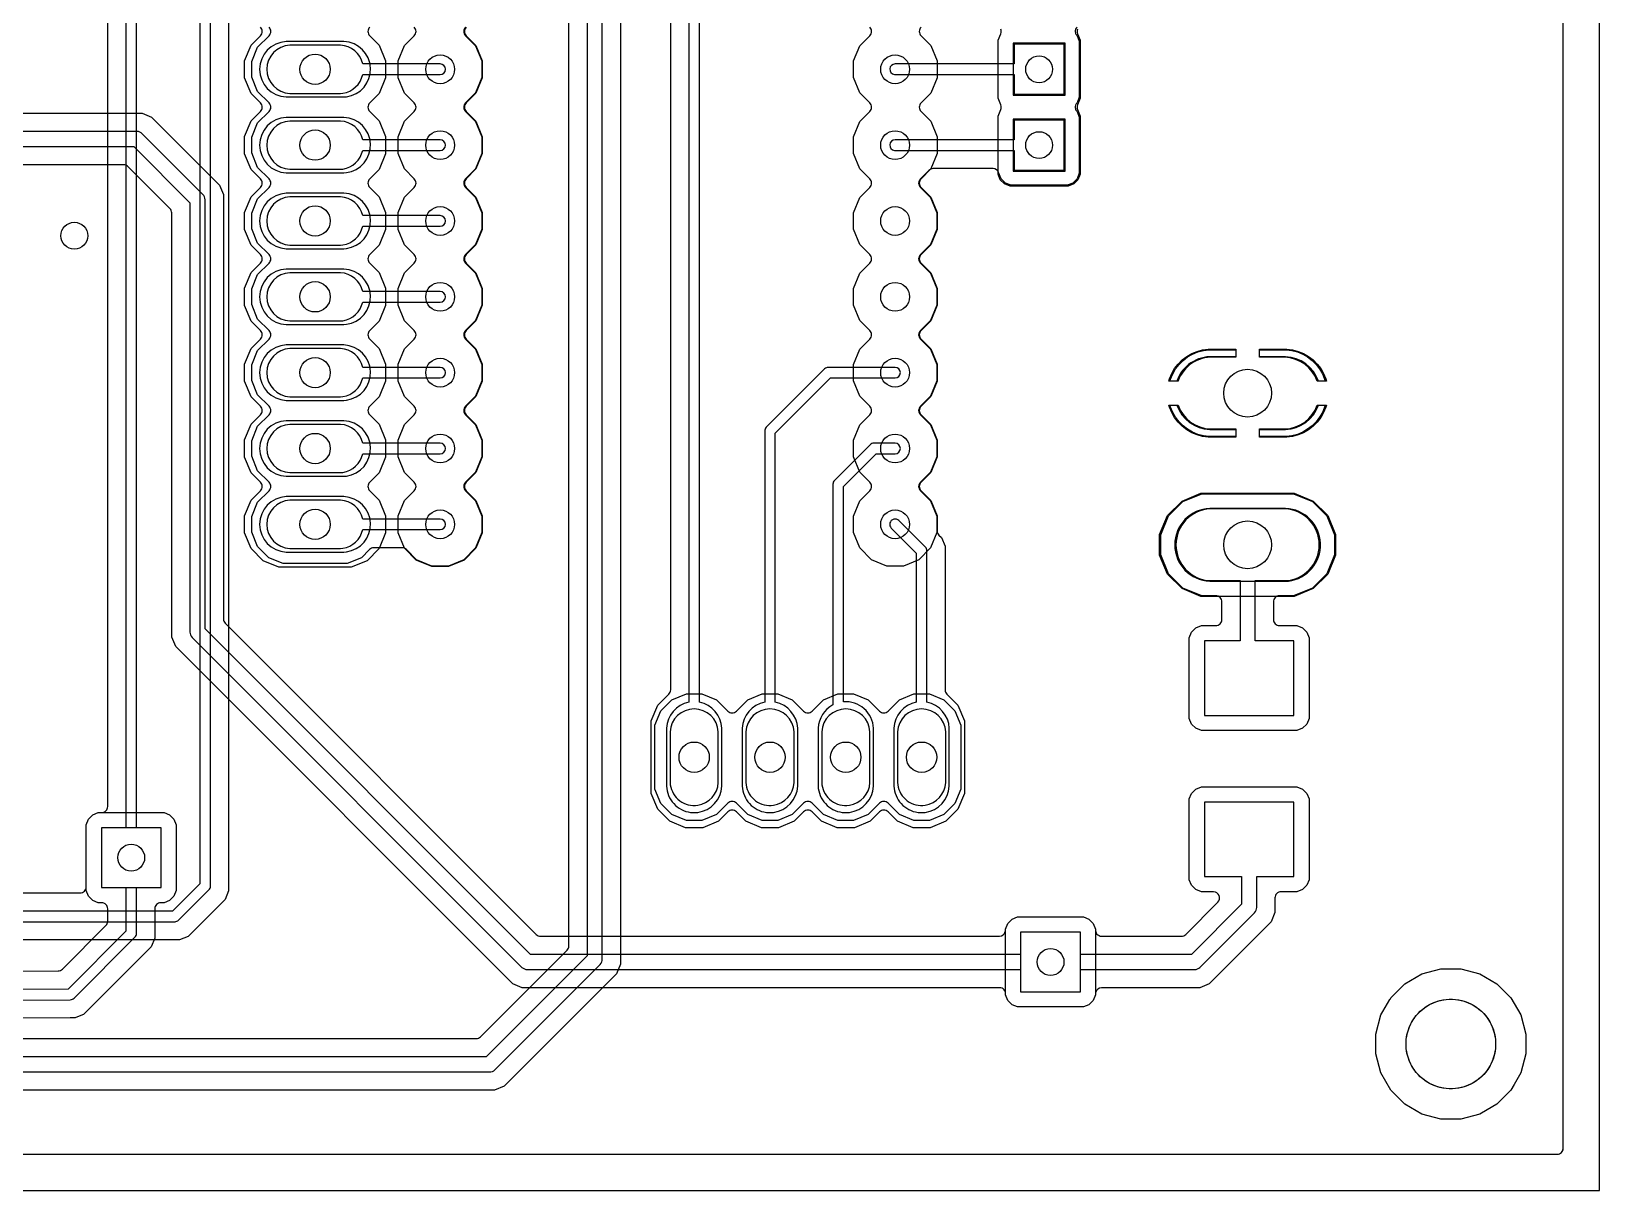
# Model space of a CAD drawing. Header units: millimetres. Extents: x 1 to 152, y 50 to 212.
# Drawn here: x 99.5 to 152, y 50 to 88.8 of the extents above; entities that cross this region are included whole.
import ezdxf

# ---------------------------------------------------------------- set-up
doc = ezdxf.new("R2010")
doc.units = ezdxf.units.MM

msp = doc.modelspace()

# ---------------------------------------------------------------- linework, layer by layer
at = {"layer": '16_copper'}
for points in [[(103.806, 62.151), (102.984, 62.151), (102.984, 113.221, 0.198912), (102.932, 113.346), (100.635, 115.644), (100.635, 122.989), (101.674, 124.028), (102.876, 124.028, 0.327921), (103.526, 123.5), (105.008, 123.5, 0.952079), (105.008, 124.912), (103.526, 124.912, 0.327921), (102.876, 124.384), (101.6, 124.384, 0.198912), (101.474, 124.332), (100.331, 123.189, 0.198912), (100.279, 123.063), (100.279, 115.57, 0.198912), (100.331, 115.444), (102.629, 113.147), (102.629, 62.151), (101.806, 62.151), (101.806, 60.151), (103.806, 60.151)], [(109.893, 86.754, 0.309814), (110.562, 87.376), (113.157, 87.376, 1), (113.157, 87.732), (110.562, 87.732, 0.336925), (109.814, 88.362), (108.118, 88.362, 0.95208), (108.118, 86.746), (109.814, 86.746)], [(134.061, 88.392), (132.385, 88.392), (132.385, 87.732), (128.397, 87.732, 0.932021), (128.372, 87.378), (128.397, 87.376), (132.385, 87.376), (132.385, 86.716), (134.061, 86.716)], [(109.893, 84.214, 0.309814), (110.562, 84.836), (113.157, 84.836, 1), (113.157, 85.192), (110.562, 85.192, 0.336925), (109.814, 85.822), (108.118, 85.822, 0.95208), (108.118, 84.206), (109.814, 84.206)], [(134.061, 85.852), (132.385, 85.852), (132.385, 85.192), (128.397, 85.192, 0.932021), (128.372, 84.838), (128.397, 84.836), (132.385, 84.836), (132.385, 84.176), (134.061, 84.176)], [(109.893, 81.674, 0.309814), (110.562, 82.296), (113.157, 82.296, 1), (113.157, 82.652), (110.562, 82.652, 0.336925), (109.814, 83.282), (108.118, 83.282, 0.95208), (108.118, 81.666), (109.814, 81.666)], [(109.893, 79.134, 0.309814), (110.562, 79.756), (113.157, 79.756, 1), (113.157, 80.112), (110.562, 80.112, 0.336925), (109.814, 80.742), (108.118, 80.742, 0.95208), (108.118, 79.126), (109.814, 79.126)], [(109.893, 76.594, 0.309814), (110.562, 77.216), (113.157, 77.216, 1), (113.157, 77.572), (110.562, 77.572, 0.336925), (109.814, 78.202), (108.118, 78.202, 0.95208), (108.118, 76.586), (109.814, 76.586)], [(142.54, 77.108, 0.307093), (141.455, 77.908), (140.608, 77.908), (140.608, 78.162), (141.503, 78.162), (141.692, 78.137), (141.876, 78.088), (142.052, 78.015), (142.218, 77.92), (142.369, 77.804), (142.504, 77.669), (142.62, 77.518), (142.715, 77.352), (142.788, 77.176), (142.806, 77.108)], [(138.913, 75.254), (138.724, 75.279), (138.54, 75.328), (138.364, 75.401), (138.198, 75.496), (138.047, 75.612), (137.912, 75.747), (137.796, 75.898), (137.701, 76.064), (137.628, 76.24), (137.61, 76.308), (137.876, 76.308, 0.307092), (138.961, 75.508), (139.808, 75.508), (139.808, 75.254)], [(140.608, 75.254), (140.608, 75.508), (141.455, 75.508, 0.307092), (142.54, 76.308), (142.806, 76.308), (142.788, 76.24), (142.715, 76.064), (142.62, 75.898), (142.504, 75.747), (142.369, 75.612), (142.218, 75.496), (142.052, 75.401), (141.876, 75.328), (141.692, 75.279), (141.503, 75.254)], [(109.893, 74.054, 0.309814), (110.562, 74.676), (113.157, 74.676, 1), (113.157, 75.032), (110.562, 75.032, 0.336925), (109.814, 75.662), (108.118, 75.662, 0.95208), (108.118, 74.046), (109.814, 74.046)], [(109.893, 71.514, 0.309814), (110.562, 72.136), (113.157, 72.136, 1), (113.157, 72.492), (110.562, 72.492, 0.336925), (109.814, 73.122), (108.118, 73.122, 0.95208), (108.118, 71.506), (109.814, 71.506)], [(138.658, 65.407), (138.471, 65.485), (138.328, 65.627), (138.251, 65.814), (138.251, 68.516), (138.328, 68.703), (138.471, 68.846), (138.658, 68.923), (139.141, 68.923, 0.414214), (139.344, 69.126), (139.344, 69.717, 0.414214), (139.141, 69.92), (138.668, 69.92), (138.04, 70.18), (137.56, 70.66), (137.3, 71.288), (137.3, 71.968), (137.56, 72.596), (138.04, 73.076), (138.668, 73.336), (141.748, 73.336), (142.376, 73.076), (142.856, 72.596), (143.116, 71.968), (143.116, 71.288), (142.856, 70.66), (142.376, 70.18), (141.748, 69.92), (141.275, 69.92, 0.414214), (141.072, 69.717), (141.072, 69.126, 0.414214), (141.275, 68.923), (141.86, 68.923), (142.047, 68.846), (142.189, 68.703), (142.267, 68.516), (142.267, 65.814), (142.189, 65.627), (142.047, 65.485), (141.86, 65.407)], [(141.759, 68.415), (140.462, 68.415), (140.462, 70.428), (141.455, 70.428, 0.961482), (141.455, 72.828), (138.961, 72.828, 0.961482), (138.961, 70.428), (139.954, 70.428), (139.954, 68.415), (138.759, 68.415), (138.759, 65.915), (141.759, 65.915)], [(121.404, 62.392), (120.921, 62.592), (120.55, 62.963), (120.35, 63.446), (120.35, 65.586), (120.55, 66.069), (120.921, 66.44), (121.404, 66.64), (121.928, 66.64), (122.411, 66.44), (122.792, 66.059, 0.414214), (123.08, 66.059), (123.461, 66.44), (123.944, 66.64), (124.468, 66.64), (124.951, 66.44), (125.332, 66.059, 0.414214), (125.62, 66.059), (126.001, 66.44), (126.484, 66.64), (127.008, 66.64), (127.491, 66.44), (127.872, 66.059, 0.414214), (128.16, 66.059), (128.541, 66.44), (129.024, 66.64), (129.548, 66.64), (130.031, 66.44), (130.402, 66.069), (130.602, 65.586), (130.602, 63.446), (130.402, 62.963), (130.031, 62.592), (129.548, 62.392), (129.024, 62.392), (128.541, 62.592), (128.16, 62.973, 0.414214), (127.872, 62.973), (127.491, 62.592), (127.008, 62.392), (126.484, 62.392), (126.001, 62.592), (125.62, 62.973, 0.414214), (125.332, 62.973), (124.951, 62.592), (124.468, 62.392), (123.944, 62.392), (123.461, 62.592), (123.08, 62.973, 0.414214), (122.792, 62.973), (122.411, 62.592), (121.928, 62.392)], [(121.785, 62.908, 0.357806), (122.474, 63.668), (122.474, 65.364, 0.95208), (120.858, 65.364), (120.858, 63.668), (120.866, 63.589), (120.881, 63.511), (120.904, 63.435), (120.935, 63.362), (120.972, 63.292), (121.016, 63.226), (121.067, 63.165), (121.123, 63.109), (121.184, 63.058), (121.25, 63.014), (121.32, 62.977), (121.393, 62.946), (121.469, 62.923), (121.547, 62.908), (121.626, 62.9), (121.706, 62.9)], [(124.325, 62.908, 0.357806), (125.014, 63.668), (125.014, 65.364, 0.95208), (123.398, 65.364), (123.398, 63.668), (123.406, 63.589), (123.421, 63.511), (123.444, 63.435), (123.475, 63.362), (123.512, 63.292), (123.556, 63.226), (123.607, 63.165), (123.663, 63.109), (123.724, 63.058), (123.79, 63.014), (123.86, 62.977), (123.933, 62.946), (124.009, 62.923), (124.087, 62.908), (124.166, 62.9), (124.246, 62.9)], [(126.865, 62.908, 0.357806), (127.554, 63.668), (127.554, 65.364, 0.95208), (125.938, 65.364), (125.938, 63.668), (125.946, 63.589), (125.961, 63.511), (125.984, 63.435), (126.015, 63.362), (126.052, 63.292), (126.096, 63.226), (126.147, 63.165), (126.203, 63.109), (126.264, 63.058), (126.33, 63.014), (126.4, 62.977), (126.473, 62.946), (126.549, 62.923), (126.627, 62.908), (126.706, 62.9), (126.786, 62.9)], [(129.405, 62.908, 0.357806), (130.094, 63.668), (130.094, 65.364, 0.95208), (128.478, 65.364), (128.478, 63.668), (128.486, 63.589), (128.501, 63.511), (128.524, 63.435), (128.555, 63.362), (128.592, 63.292), (128.636, 63.226), (128.687, 63.165), (128.743, 63.109), (128.804, 63.058), (128.87, 63.014), (128.94, 62.977), (129.013, 62.946), (129.089, 62.923), (129.167, 62.908), (129.246, 62.9), (129.326, 62.9)], [(132.503, 56.15), (132.316, 56.227), (132.173, 56.37), (132.096, 56.557), (132.096, 58.759), (132.173, 58.946), (132.316, 59.089), (132.503, 59.166), (134.705, 59.166), (134.892, 59.089), (135.035, 58.946), (135.112, 58.759, 0.464017), (135.315, 58.522), (137.988, 58.522, 0.198912), (138.132, 58.581), (139.211, 59.66, 0.668179), (139.067, 60.007), (138.658, 60.007), (138.471, 60.085), (138.328, 60.227), (138.251, 60.414), (138.251, 63.116), (138.328, 63.303), (138.471, 63.446), (138.658, 63.523), (141.86, 63.523), (142.047, 63.446), (142.189, 63.303), (142.267, 63.116), (142.267, 60.414), (142.189, 60.227), (142.047, 60.085), (141.86, 60.007), (141.326, 60.007, 0.414214), (141.122, 59.804), (141.122, 59.315), (140.991, 58.998), (138.919, 56.926), (138.602, 56.794), (135.315, 56.794, 0.342345), (135.119, 56.642), (135.115, 56.625, 0.075144), (135.112, 56.557), (135.035, 56.37), (134.892, 56.227), (134.705, 56.15)], [(134.604, 57.404), (138.43, 57.404, 0.198912), (138.61, 57.478), (140.438, 59.307, 0.198912), (140.513, 59.487), (140.513, 60.515), (141.759, 60.515), (141.759, 63.015), (138.759, 63.015), (138.759, 60.515), (140.005, 60.515), (140.005, 59.592), (138.325, 57.912), (134.604, 57.912), (134.604, 58.658), (132.604, 58.658), (132.604, 56.658), (134.604, 56.658)], [(146.685, 52.395), (146.045, 52.566), (145.471, 52.898), (145.003, 53.366), (144.671, 53.94), (144.5, 54.58), (144.5, 55.242), (144.671, 55.882), (144.737, 55.995), (144.737, 55.995), (144.737, 55.995), (144.971, 56.402, 0.070852), (145.003, 56.456), (145.471, 56.924), (146.045, 57.256), (146.685, 57.427), (147.347, 57.427), (147.987, 57.256), (148.561, 56.924), (149.029, 56.456), (149.361, 55.882), (149.532, 55.242), (149.532, 54.58), (149.361, 53.94), (149.138, 53.555), (149.138, 53.555), (149.138, 53.555), (149.029, 53.366), (148.561, 52.898), (148.422, 52.817), (148.422, 52.817), (148.422, 52.817), (147.987, 52.566), (147.347, 52.395)]]:
    msp.add_lwpolyline(points, format="xyb", close=True, dxfattribs=at)
for points in [[(83.033, 59.969), (101.095, 59.969, 0.414214), (101.299, 60.173), (101.299, 62.252), (101.376, 62.438), (101.519, 62.581), (101.705, 62.658), (101.816, 62.658, 0.414214), (102.019, 62.862), (102.019, 112.81, 0.198912)], [(58.222, 53.975), (114.808, 53.975, 0.198912), (114.988, 54.049), (118.514, 57.575, 0.198912), (118.588, 57.755), (118.588, 111.268)], [(76.859, 55.093), (114.366, 55.093, 0.198912), (114.51, 55.152), (117.411, 58.053, 0.198912), (117.47, 58.197), (117.47, 110.557, 0.342345)], [(2.441, 51.219), (150.578, 51.219, 0.414214), (150.781, 51.422), (150.781, 108.791, 0.668183)], [(11.303, 59.004), (104.267, 59.004), (104.274, 59.005, 0.188292), (104.393, 59.056), (105.409, 60.072, 0.198912), (105.461, 60.198), (105.461, 103.812)], [(114.006, 88.967, 0.414214), (114.006, 88.68), (114.341, 88.345), (114.554, 87.832), (114.554, 87.276), (114.341, 86.762), (114.006, 86.427, 0.414214), (114.006, 86.14), (114.341, 85.805), (114.554, 85.292), (114.554, 84.736), (114.341, 84.222), (114.006, 83.887, 0.414214), (114.006, 83.6), (114.341, 83.265), (114.554, 82.752), (114.554, 82.196), (114.341, 81.682), (114.006, 81.347, 0.414214), (114.006, 81.06), (114.341, 80.725), (114.554, 80.212), (114.554, 79.656), (114.341, 79.142), (114.006, 78.807, 0.414214), (114.006, 78.52), (114.341, 78.185), (114.554, 77.672), (114.554, 77.116), (114.341, 76.602), (114.006, 76.267, 0.414214), (114.006, 75.98), (114.341, 75.645), (114.554, 75.132), (114.554, 74.576), (114.341, 74.062), (114.006, 73.727, 0.414214), (114.006, 73.44), (114.341, 73.105), (114.554, 72.592), (114.554, 72.036), (114.341, 71.522), (113.948, 71.129), (113.435, 70.917), (112.879, 70.917), (112.366, 71.129), (112.028, 71.467, 0.198912), (111.885, 71.526), (110.932, 71.526, 0.198912), (110.788, 71.467), (110.519, 71.198), (110.036, 70.998), (107.896, 70.998), (107.413, 71.198), (107.042, 71.568), (106.842, 72.052), (106.842, 72.576), (107.042, 73.059), (107.423, 73.44, 0.414214), (107.423, 73.727), (107.042, 74.108), (106.842, 74.592), (106.842, 75.116), (107.042, 75.599), (107.423, 75.98, 0.414214), (107.423, 76.267), (107.042, 76.648), (106.842, 77.132), (106.842, 77.656), (107.042, 78.139), (107.423, 78.52, 0.414214), (107.423, 78.807), (107.042, 79.188), (106.842, 79.672), (106.842, 80.196), (107.042, 80.679), (107.423, 81.06, 0.414214), (107.423, 81.347), (107.042, 81.728), (106.842, 82.212), (106.842, 82.736), (107.042, 83.219), (107.423, 83.6, 0.414214), (107.423, 83.887), (107.042, 84.268), (106.842, 84.752), (106.842, 85.276), (107.042, 85.759), (107.423, 86.14, 0.414214), (107.423, 86.427), (107.042, 86.808), (106.842, 87.292), (106.842, 87.816), (107.042, 88.299), (107.423, 88.68, 0.414214), (107.423, 88.967)], [(134.492, 88.968, 0.22567), (134.433, 88.804), (134.436, 88.787, 0.139333), (134.492, 88.68), (134.569, 88.493), (134.569, 86.615), (134.492, 86.428, 0.22567), (134.433, 86.264), (134.436, 86.247, 0.139217), (134.492, 86.14), (134.569, 85.953), (134.569, 84.075), (134.492, 83.888), (134.349, 83.745), (134.162, 83.668), (132.284, 83.668), (132.097, 83.745), (131.954, 83.888), (131.866, 84.101, 0.303348), (131.678, 84.226), (129.669, 84.226, 0.198912), (129.526, 84.167), (129.246, 83.887, 0.414214), (129.246, 83.6), (129.581, 83.265), (129.794, 82.752), (129.794, 82.196), (129.581, 81.682), (129.246, 81.347, 0.414214), (129.246, 81.06), (129.581, 80.725), (129.794, 80.212), (129.794, 79.656), (129.581, 79.142), (129.246, 78.807, 0.414214), (129.246, 78.52), (129.581, 78.185), (129.794, 77.672), (129.794, 77.116), (129.581, 76.602), (129.246, 76.267, 0.414214), (129.246, 75.98), (129.581, 75.645), (129.794, 75.132), (129.794, 74.576), (129.581, 74.062), (129.246, 73.727, 0.414214), (129.246, 73.44), (129.581, 73.105), (129.794, 72.592), (129.794, 72.036), (129.581, 71.522), (129.188, 71.129), (128.675, 70.917), (128.119, 70.917), (127.606, 71.129), (127.213, 71.522), (127, 72.036), (127, 72.592), (127.213, 73.105), (127.548, 73.44, 0.414214), (127.548, 73.727), (127.213, 74.062), (127, 74.576), (127, 75.132), (127.213, 75.645), (127.548, 75.98, 0.414214), (127.548, 76.267), (127.213, 76.602), (127, 77.116), (127, 77.672), (127.213, 78.185), (127.548, 78.52, 0.414214), (127.548, 78.807), (127.213, 79.142), (127, 79.656), (127, 80.212), (127.213, 80.725), (127.548, 81.06, 0.414214), (127.548, 81.347), (127.213, 81.682), (127, 82.196), (127, 82.752), (127.213, 83.265), (127.548, 83.6, 0.414214), (127.548, 83.887), (127.213, 84.222), (127, 84.736), (127, 85.292), (127.213, 85.805), (127.548, 86.14, 0.414214), (127.548, 86.427), (127.213, 86.762), (127, 87.276), (127, 87.832), (127.213, 88.345), (127.548, 88.68, 0.414214), (127.548, 88.967)]]:
    msp.add_lwpolyline(points, format="xyb", dxfattribs=at)
for points in [[(118.08, 111.268), (118.08, 57.86), (114.703, 54.483), (58.327, 54.483)], [(105.105, 103.886), (105.105, 60.272), (104.193, 59.36), (82.22, 59.36)], [(106.07, 103.476), (106.07, 60.041), (105.951, 59.752), (104.713, 58.514), (104.424, 58.395), (11.146, 58.395)], [(119.198, 103.235), (119.198, 57.583), (119.066, 57.266), (118.795, 56.994), (118.795, 56.994), (115.569, 53.768), (115.569, 53.768), (115.297, 53.497), (114.98, 53.365), (58.05, 53.365)]]:
    msp.add_lwpolyline(points, dxfattribs=at)
msp.add_lwpolyline([(137.61, 77.108), (137.628, 77.176), (137.701, 77.352), (137.796, 77.518), (137.912, 77.669), (138.047, 77.804), (138.198, 77.92), (138.364, 78.015), (138.54, 78.088), (138.724, 78.137), (138.913, 78.162), (139.808, 78.162), (139.808, 77.908), (138.961, 77.908), (138.867, 77.901), (138.774, 77.886), (138.682, 77.864), (138.592, 77.835), (138.505, 77.799), (138.421, 77.756), (138.341, 77.707), (138.265, 77.651), (138.193, 77.59), (138.126, 77.523), (138.065, 77.451), (138.009, 77.375), (137.96, 77.295), (137.917, 77.211), (137.881, 77.124), (137.876, 77.108)], close=True, dxfattribs=at)
at = {"layer": '1_copper'}
for points in [[(150.578, 51.219, 0.413029), (150.781, 51.422), (150.781, 210.578, 0.414214), (150.578, 210.781), (2.69, 210.781, 0.413754), (2.487, 210.578), (2.237, 51.423, 0.414673), (2.441, 51.219), (150.578, 51.219)], [(110.015, 86.633, 0.91633), (109.935, 88.482), (107.997, 88.482, 0.95729), (107.997, 86.626), (109.935, 86.626)], [(134.604, 58.658), (132.604, 58.658), (132.604, 57.912), (116.183, 57.912), (105.283, 68.812), (105.283, 83.185, 0.198912), (105.209, 83.365), (103.177, 85.397, 0.198912), (102.997, 85.471), (90.281, 85.471), (90.281, 86.217), (88.281, 86.217), (88.281, 84.217), (90.281, 84.217), (90.281, 84.963), (102.892, 84.963), (104.775, 83.08), (104.775, 68.707, 0.198912), (104.849, 68.527), (115.898, 57.478, 0.198912), (116.078, 57.404), (132.604, 57.404), (132.604, 56.658), (134.604, 56.658)], [(110.015, 84.093, 0.91633), (109.935, 85.942), (107.997, 85.942, 0.95729), (107.997, 84.086), (109.935, 84.086)], [(110.015, 81.553, 0.91633), (109.935, 83.402), (107.997, 83.402, 0.95729), (107.997, 81.546), (109.935, 81.546)], [(110.015, 79.013, 0.91633), (109.935, 80.862), (107.997, 80.862, 0.95729), (107.997, 79.006), (109.935, 79.006)], [(110.015, 76.473, 0.91633), (109.935, 78.322), (107.997, 78.322, 0.95729), (107.997, 76.466), (109.935, 76.466)], [(142.581, 77.108, 0.308665), (141.476, 77.928), (140.608, 77.928), (140.608, 78.182), (141.525, 78.182), (141.716, 78.157), (141.903, 78.107), (142.081, 78.033), (142.249, 77.936), (142.402, 77.819), (142.539, 77.682), (142.656, 77.529), (142.753, 77.361), (142.827, 77.183), (142.847, 77.108)], [(124.327, 62.667, 0.36397), (125.134, 63.547), (125.134, 65.485, 0.346554), (124.384, 66.355), (124.384, 75.364), (126.235, 77.216), (128.397, 77.216, 1), (128.397, 77.572), (126.162, 77.572, 0.198912), (126.036, 77.52), (124.08, 75.564, 0.198912), (124.028, 75.438), (124.028, 66.355, 0.346554), (123.278, 65.485), (123.278, 63.547), (123.285, 63.467), (123.299, 63.387), (123.32, 63.309), (123.348, 63.233), (123.382, 63.159), (123.423, 63.089), (123.469, 63.023), (123.521, 62.96), (123.578, 62.903), (123.641, 62.851), (123.707, 62.805), (123.777, 62.764), (123.851, 62.73), (123.927, 62.702), (124.005, 62.681), (124.085, 62.667), (124.165, 62.66), (124.247, 62.66)], [(138.891, 75.234), (138.7, 75.259), (138.513, 75.309), (138.335, 75.383), (138.167, 75.48), (138.014, 75.597), (137.877, 75.734), (137.76, 75.887), (137.663, 76.055), (137.589, 76.233), (137.569, 76.308), (137.835, 76.308, 0.308663), (138.94, 75.488), (139.808, 75.488), (139.808, 75.234)], [(140.608, 75.234), (140.608, 75.488), (141.476, 75.488, 0.308663), (142.581, 76.308), (142.847, 76.308), (142.827, 76.233), (142.753, 76.055), (142.656, 75.887), (142.539, 75.734), (142.402, 75.597), (142.249, 75.48), (142.081, 75.383), (141.903, 75.309), (141.716, 75.259), (141.525, 75.234)], [(110.015, 73.933, 0.91633), (109.935, 75.782), (107.997, 75.782, 0.95729), (107.997, 73.926), (109.935, 73.926)], [(126.867, 62.667, 0.36397), (127.674, 63.547), (127.674, 65.485, 0.425556), (126.67, 66.369), (126.67, 73.586), (127.759, 74.676), (128.397, 74.676, 1), (128.397, 75.032), (127.686, 75.032, 0.198912), (127.56, 74.98), (126.366, 73.786, 0.198912), (126.314, 73.66), (126.314, 66.266, 0.266988), (125.818, 65.485), (125.818, 63.547), (125.825, 63.467), (125.839, 63.387), (125.86, 63.309), (125.888, 63.233), (125.922, 63.159), (125.963, 63.089), (126.009, 63.023), (126.061, 62.96), (126.118, 62.903), (126.181, 62.851), (126.247, 62.805), (126.317, 62.764), (126.391, 62.73), (126.467, 62.702), (126.545, 62.681), (126.625, 62.667), (126.705, 62.66), (126.787, 62.66)], [(110.015, 71.393, 0.91633), (109.935, 73.242), (107.997, 73.242, 0.95729), (107.997, 71.386), (109.935, 71.386)], [(141.572, 70.416, 0.92439), (141.476, 72.848), (138.94, 72.848, 0.961481), (138.94, 70.408), (141.476, 70.408)], [(129.407, 62.667, 0.36397), (130.214, 63.547), (130.214, 65.485, 0.346554), (129.464, 66.355), (129.464, 71.425, 0.198912), (129.412, 71.551), (128.523, 72.44, 1), (128.271, 72.188), (129.108, 71.351), (129.108, 66.355, 0.346554), (128.358, 65.485), (128.358, 63.547), (128.365, 63.467), (128.379, 63.387), (128.4, 63.309), (128.428, 63.233), (128.462, 63.159), (128.503, 63.089), (128.549, 63.023), (128.601, 62.96), (128.658, 62.903), (128.721, 62.851), (128.787, 62.805), (128.857, 62.764), (128.931, 62.73), (129.007, 62.702), (129.085, 62.681), (129.165, 62.667), (129.245, 62.66), (129.327, 62.66)], [(76.798, 56.203), (76.798, 56.369), (100.767, 56.393, 0.198647), (100.893, 56.445), (102.932, 58.485, 0.198912), (102.984, 58.611), (102.984, 60.151), (103.806, 60.151), (103.806, 62.151), (101.806, 62.151), (101.806, 60.151), (102.629, 60.151), (102.629, 58.684), (100.693, 56.749), (76.798, 56.724), (76.798, 56.888), (76.314, 57.372), (75.629, 57.372), (75.145, 56.888), (75.145, 56.203), (75.629, 55.719), (76.314, 55.719)], [(146.685, 52.395), (146.045, 52.566), (145.471, 52.898), (145.003, 53.366), (144.671, 53.94), (144.5, 54.58), (144.5, 55.242), (144.671, 55.882), (144.737, 55.995), (144.737, 55.995), (144.737, 55.995), (144.971, 56.402, 0.070852), (145.003, 56.456), (145.471, 56.924), (146.045, 57.256), (146.685, 57.427), (147.347, 57.427), (147.987, 57.256), (148.561, 56.924), (149.029, 56.456), (149.361, 55.882), (149.532, 55.242), (149.532, 54.58), (149.361, 53.94), (149.138, 53.555), (149.138, 53.555), (149.138, 53.555), (149.029, 53.366), (148.561, 52.898), (148.422, 52.817), (148.422, 52.817), (148.422, 52.817), (147.987, 52.566), (147.347, 52.395)]]:
    msp.add_lwpolyline(points, format="xyb", close=True, dxfattribs=at)
for points in [[(129.266, 88.967, 0.414214), (129.266, 88.68), (129.593, 88.353), (129.808, 87.834), (129.808, 87.273), (129.593, 86.755), (129.266, 86.427, 0.414214), (129.266, 86.14), (129.593, 85.813), (129.808, 85.294), (129.808, 84.733), (129.593, 84.215), (129.266, 83.887, 0.414214), (129.266, 83.6), (129.593, 83.273), (129.808, 82.754), (129.808, 82.193), (129.593, 81.675), (129.266, 81.347, 0.414214), (129.266, 81.06), (129.593, 80.733), (129.808, 80.214), (129.808, 79.653), (129.593, 79.135), (129.266, 78.807, 0.414214), (129.266, 78.52), (129.593, 78.193), (129.808, 77.674), (129.808, 77.113), (129.593, 76.595), (129.266, 76.267, 0.414214), (129.266, 75.98), (129.593, 75.653), (129.808, 75.134), (129.808, 74.573), (129.593, 74.055), (129.266, 73.727, 0.414214), (129.266, 73.44), (129.593, 73.113), (129.808, 72.594), (129.808, 72.101, 0.198912), (129.867, 71.957), (129.954, 71.871), (130.073, 71.581), (130.073, 66.772, 0.198912), (130.133, 66.628), (130.503, 66.257), (130.722, 65.73), (130.722, 63.302), (130.503, 62.775), (130.099, 62.371), (129.572, 62.152), (129, 62.152), (128.473, 62.371), (128.16, 62.684, 0.414214), (127.872, 62.684), (127.559, 62.371), (127.032, 62.152), (126.46, 62.152), (125.933, 62.371), (125.62, 62.684, 0.414214), (125.332, 62.684), (125.019, 62.371), (124.492, 62.152), (123.92, 62.152), (123.393, 62.371), (123.08, 62.684, 0.414214), (122.792, 62.684), (122.479, 62.371), (121.952, 62.152), (121.38, 62.152), (120.853, 62.371), (120.449, 62.775), (120.23, 63.302), (120.23, 65.73), (120.449, 66.257), (120.819, 66.628, 0.198912), (120.879, 66.772), (120.879, 94.645)], [(121.488, 94.488), (121.488, 66.355, 0.346554), (120.738, 65.485), (120.738, 63.547), (120.745, 63.467), (120.759, 63.387), (120.78, 63.309), (120.808, 63.233), (120.842, 63.159), (120.883, 63.089), (120.929, 63.023), (120.981, 62.96), (121.038, 62.903), (121.101, 62.851), (121.167, 62.805), (121.237, 62.764), (121.311, 62.73), (121.387, 62.702), (121.465, 62.681), (121.545, 62.667), (121.625, 62.66), (121.707, 62.66), (121.787, 62.667, 0.36397), (122.594, 63.547), (122.594, 65.485, 0.346554), (121.844, 66.355), (121.844, 94.414)], [(110.798, 88.967, 0.414214), (110.798, 88.68), (111.111, 88.367), (111.33, 87.839), (111.33, 87.268), (111.111, 86.74), (110.798, 86.427, 0.414214), (110.798, 86.14), (111.111, 85.827), (111.33, 85.299), (111.33, 84.728), (111.111, 84.2), (110.798, 83.887, 0.414214), (110.798, 83.6), (111.111, 83.287), (111.33, 82.759), (111.33, 82.188), (111.111, 81.66), (110.798, 81.347, 0.414214), (110.798, 81.06), (111.111, 80.747), (111.33, 80.219), (111.33, 79.648), (111.111, 79.12), (110.798, 78.807, 0.414214), (110.798, 78.52), (111.111, 78.207), (111.33, 77.679), (111.33, 77.108), (111.111, 76.58), (110.798, 76.267, 0.414214), (110.798, 75.98), (111.111, 75.667), (111.33, 75.139), (111.33, 74.568), (111.111, 74.04), (110.798, 73.727, 0.414214), (110.798, 73.44), (111.111, 73.127), (111.33, 72.599), (111.33, 72.028), (111.111, 71.5), (110.707, 71.096), (110.18, 70.878), (107.752, 70.878), (107.225, 71.096), (106.821, 71.5), (106.602, 72.028), (106.602, 72.599), (106.821, 73.127), (107.134, 73.44, 0.414214), (107.134, 73.727), (106.821, 74.04), (106.602, 74.568), (106.602, 75.139), (106.821, 75.667), (107.134, 75.98, 0.414214), (107.134, 76.267), (106.821, 76.58), (106.602, 77.108), (106.602, 77.679), (106.821, 78.207), (107.134, 78.52, 0.414214), (107.134, 78.807), (106.821, 79.12), (106.602, 79.648), (106.602, 80.219), (106.821, 80.747), (107.134, 81.06, 0.414214), (107.134, 81.347), (106.821, 81.66), (106.602, 82.188), (106.602, 82.759), (106.821, 83.287), (107.134, 83.6, 0.414214), (107.134, 83.887), (106.821, 84.2), (106.602, 84.728), (106.602, 85.299), (106.821, 85.827), (107.134, 86.14, 0.414214), (107.134, 86.427), (106.821, 86.74), (106.602, 87.268), (106.602, 87.839), (106.821, 88.367), (107.134, 88.68, 0.414214), (107.134, 88.967)], [(114.026, 88.967, 0.414214), (114.026, 88.68), (114.353, 88.353), (114.568, 87.834), (114.568, 87.273), (114.353, 86.755), (114.026, 86.427, 0.414214), (114.026, 86.14), (114.353, 85.813), (114.568, 85.294), (114.568, 84.733), (114.353, 84.215), (114.026, 83.887, 0.414214), (114.026, 83.6), (114.353, 83.273), (114.568, 82.754), (114.568, 82.193), (114.353, 81.675), (114.026, 81.347, 0.414214), (114.026, 81.06), (114.353, 80.733), (114.568, 80.214), (114.568, 79.653), (114.353, 79.135), (114.026, 78.807, 0.414214), (114.026, 78.52), (114.353, 78.193), (114.568, 77.674), (114.568, 77.113), (114.353, 76.595), (114.026, 76.267, 0.414214), (114.026, 75.98), (114.353, 75.653), (114.568, 75.134), (114.568, 74.573), (114.353, 74.055), (114.026, 73.727, 0.414214), (114.026, 73.44), (114.353, 73.113), (114.568, 72.594), (114.568, 72.033), (114.353, 71.515), (113.956, 71.118), (113.438, 70.903), (112.876, 70.903), (112.358, 71.118), (111.961, 71.515), (111.746, 72.033), (111.746, 72.594), (111.961, 73.113), (112.288, 73.44, 0.414214), (112.288, 73.727), (111.961, 74.055), (111.746, 74.573), (111.746, 75.134), (111.961, 75.653), (112.288, 75.98, 0.414214), (112.288, 76.267), (111.961, 76.595), (111.746, 77.113), (111.746, 77.674), (111.961, 78.193), (112.288, 78.52, 0.414214), (112.288, 78.807), (111.961, 79.135), (111.746, 79.653), (111.746, 80.214), (111.961, 80.733), (112.288, 81.06, 0.414214), (112.288, 81.347), (111.961, 81.675), (111.746, 82.193), (111.746, 82.754), (111.961, 83.273), (112.288, 83.6, 0.414214), (112.288, 83.887), (111.961, 84.215), (111.746, 84.733), (111.746, 85.294), (111.961, 85.813), (112.288, 86.14, 0.414214), (112.288, 86.427), (111.961, 86.755), (111.746, 87.273), (111.746, 87.834), (111.961, 88.353), (112.288, 88.68, 0.414214), (112.288, 88.967)], [(134.509, 88.902, 0.198913), (134.509, 88.746), (134.601, 88.525), (134.601, 86.583), (134.509, 86.362, 0.198913), (134.509, 86.206), (134.601, 85.985), (134.601, 84.043), (134.524, 83.856), (134.381, 83.713), (134.194, 83.636), (132.252, 83.636), (132.065, 83.713), (131.922, 83.856), (131.845, 84.043), (131.845, 85.985), (131.937, 86.206, 0.198913), (131.937, 86.362), (131.845, 86.583), (131.845, 88.525), (131.937, 88.746, 0.198913), (131.937, 88.902)], [(90.992, 86.081), (103.169, 86.081), (103.486, 85.949), (105.761, 83.674), (105.893, 83.357), (105.893, 69.149, 0.198912), (105.952, 69.005), (116.376, 58.581, 0.198912), (116.52, 58.522), (131.893, 58.522, 0.342345), (132.089, 58.674), (132.093, 58.691, 0.075144), (132.096, 58.759), (132.173, 58.946), (132.316, 59.089), (132.503, 59.166), (134.705, 59.166), (134.892, 59.089), (135.035, 58.946), (135.112, 58.759), (135.112, 56.557), (135.035, 56.37), (134.892, 56.227), (134.705, 56.15), (132.503, 56.15), (132.316, 56.227), (132.173, 56.37), (132.096, 56.557, 0.464017), (131.893, 56.794), (115.906, 56.794), (115.589, 56.926), (104.297, 68.218), (104.165, 68.535), (104.165, 82.743, 0.198912), (104.106, 82.887), (102.699, 84.294, 0.198912), (102.555, 84.353), (90.992, 84.353, 0.342589)], [(77.154, 57.334), (100.356, 57.358, 0.198645), (100.5, 57.417), (101.96, 58.877, 0.198912), (102.019, 59.021), (102.019, 59.439, 0.414214), (101.816, 59.643), (101.705, 59.643), (101.519, 59.72), (101.376, 59.863), (101.299, 60.049), (101.299, 62.252), (101.376, 62.438), (101.519, 62.581), (101.705, 62.658), (103.908, 62.658), (104.094, 62.581), (104.237, 62.438), (104.314, 62.252), (104.314, 60.049), (104.237, 59.863), (104.094, 59.72), (103.908, 59.643), (103.797, 59.643, 0.414214), (103.594, 59.439), (103.594, 58.454), (103.474, 58.164), (101.324, 56.014, 0.000261), (101.324, 56.014), (101.213, 55.904), (101.068, 55.843, 0.000264), (101.067, 55.843), (100.924, 55.784), (100.766, 55.784, 0.000258), (100.765, 55.784), (77.156, 55.759, 0.198645)]]:
    msp.add_lwpolyline(points, format="xyb", dxfattribs=at)
for points in [[(134.093, 88.424), (132.353, 88.424), (132.353, 86.684), (134.093, 86.684)], [(134.093, 85.884), (132.353, 85.884), (132.353, 84.144), (134.093, 84.144)], [(137.569, 77.108), (137.589, 77.183), (137.663, 77.361), (137.76, 77.529), (137.877, 77.682), (138.014, 77.819), (138.167, 77.936), (138.335, 78.033), (138.513, 78.107), (138.7, 78.157), (138.891, 78.182), (139.808, 78.182), (139.808, 77.928), (138.94, 77.928), (138.844, 77.92), (138.75, 77.905), (138.657, 77.883), (138.565, 77.853), (138.477, 77.817), (138.391, 77.773), (138.31, 77.723), (138.232, 77.667), (138.159, 77.605), (138.091, 77.537), (138.029, 77.464), (137.973, 77.386), (137.923, 77.305), (137.879, 77.219), (137.843, 77.131), (137.835, 77.108)], [(138.644, 69.9), (138.009, 70.163), (137.523, 70.649), (137.26, 71.284), (137.26, 71.972), (137.523, 72.607), (138.009, 73.093), (138.644, 73.356), (141.772, 73.356), (142.407, 73.093), (142.893, 72.607), (143.156, 71.972), (143.156, 71.284), (142.893, 70.649), (142.407, 70.163), (141.772, 69.9)]]:
    msp.add_lwpolyline(points, close=True, dxfattribs=at)
at = {"layer": 'drills_NPTH'}
msp.add_circle((147.016, 54.911), 1.5, dxfattribs=at)
at = {"layer": 'drills_PTH'}
for centre, radius in [((108.966, 87.554), 0.508), ((113.157, 87.554), 0.483), ((128.397, 87.554), 0.483), ((133.223, 87.554), 0.45), ((108.966, 85.014), 0.508), ((113.157, 85.014), 0.483), ((128.397, 85.014), 0.483), ((133.223, 85.014), 0.45), ((108.966, 82.474), 0.508), ((113.157, 82.474), 0.483), ((128.397, 82.474), 0.483), ((108.966, 79.934), 0.508), ((113.157, 79.934), 0.483), ((128.397, 79.934), 0.483), ((108.966, 77.394), 0.508), ((113.157, 77.394), 0.483), ((128.397, 77.394), 0.483), ((140.208, 76.708), 0.8), ((108.966, 74.854), 0.508), ((113.157, 74.854), 0.483), ((128.397, 74.854), 0.483), ((108.966, 72.314), 0.508), ((113.157, 72.314), 0.483), ((128.397, 72.314), 0.483), ((140.208, 71.628), 0.8), ((121.666, 64.516), 0.508), ((124.206, 64.516), 0.508), ((126.746, 64.516), 0.508), ((129.286, 64.516), 0.508)]:
    msp.add_circle(centre, radius, dxfattribs=at)
at = {"layer": 'drills_via_1_16'}
for centre in [(100.901, 81.979), (102.806, 61.151), (133.604, 57.658)]:
    msp.add_circle(centre, 0.45, dxfattribs=at)
at = {"layer": 'holes'}
msp.add_lwpolyline([(148.516, 54.857), (148.508, 54.751), (148.493, 54.645), (148.47, 54.54), (148.44, 54.437), (148.403, 54.337), (148.358, 54.239), (148.307, 54.145), (148.249, 54.055), (148.185, 53.969), (148.115, 53.888), (148.039, 53.812), (147.958, 53.742), (147.872, 53.678), (147.782, 53.62), (147.688, 53.569), (147.59, 53.524), (147.49, 53.487), (147.387, 53.457), (147.282, 53.434), (147.176, 53.419), (147.07, 53.411), (146.962, 53.411), (146.856, 53.419), (146.75, 53.434), (146.645, 53.457), (146.542, 53.487), (146.442, 53.524), (146.344, 53.569), (146.25, 53.62), (146.16, 53.678), (146.074, 53.742), (145.993, 53.812), (145.917, 53.888), (145.847, 53.969), (145.783, 54.055), (145.725, 54.145), (145.674, 54.239), (145.629, 54.337), (145.592, 54.437), (145.562, 54.54), (145.539, 54.645), (145.524, 54.751), (145.516, 54.857), (145.516, 54.965), (145.524, 55.071), (145.539, 55.178), (145.562, 55.282), (145.592, 55.385), (145.629, 55.485), (145.674, 55.583), (145.725, 55.677), (145.783, 55.767), (145.847, 55.853), (145.917, 55.934), (145.993, 56.01), (146.074, 56.08), (146.16, 56.144), (146.25, 56.202), (146.344, 56.253), (146.442, 56.298), (146.542, 56.335), (146.645, 56.365), (146.75, 56.388), (146.856, 56.403), (146.962, 56.411), (147.07, 56.411), (147.176, 56.403), (147.282, 56.388), (147.387, 56.365), (147.49, 56.335), (147.59, 56.298), (147.688, 56.253), (147.782, 56.202), (147.872, 56.144), (147.958, 56.08), (148.039, 56.01), (148.115, 55.934), (148.185, 55.853), (148.249, 55.767), (148.307, 55.677), (148.358, 55.583), (148.403, 55.485), (148.44, 55.385), (148.47, 55.282), (148.493, 55.178), (148.508, 55.071), (148.516, 54.965), (148.516, 54.857)], close=True, dxfattribs=at)
at = {"layer": 'outline'}
msp.add_lwpolyline([(1.016, 50), (152, 50), (152, 212), (1.27, 212), (1.016, 50)], close=True, dxfattribs=at)

doc.saveas('drawing.dxf')
